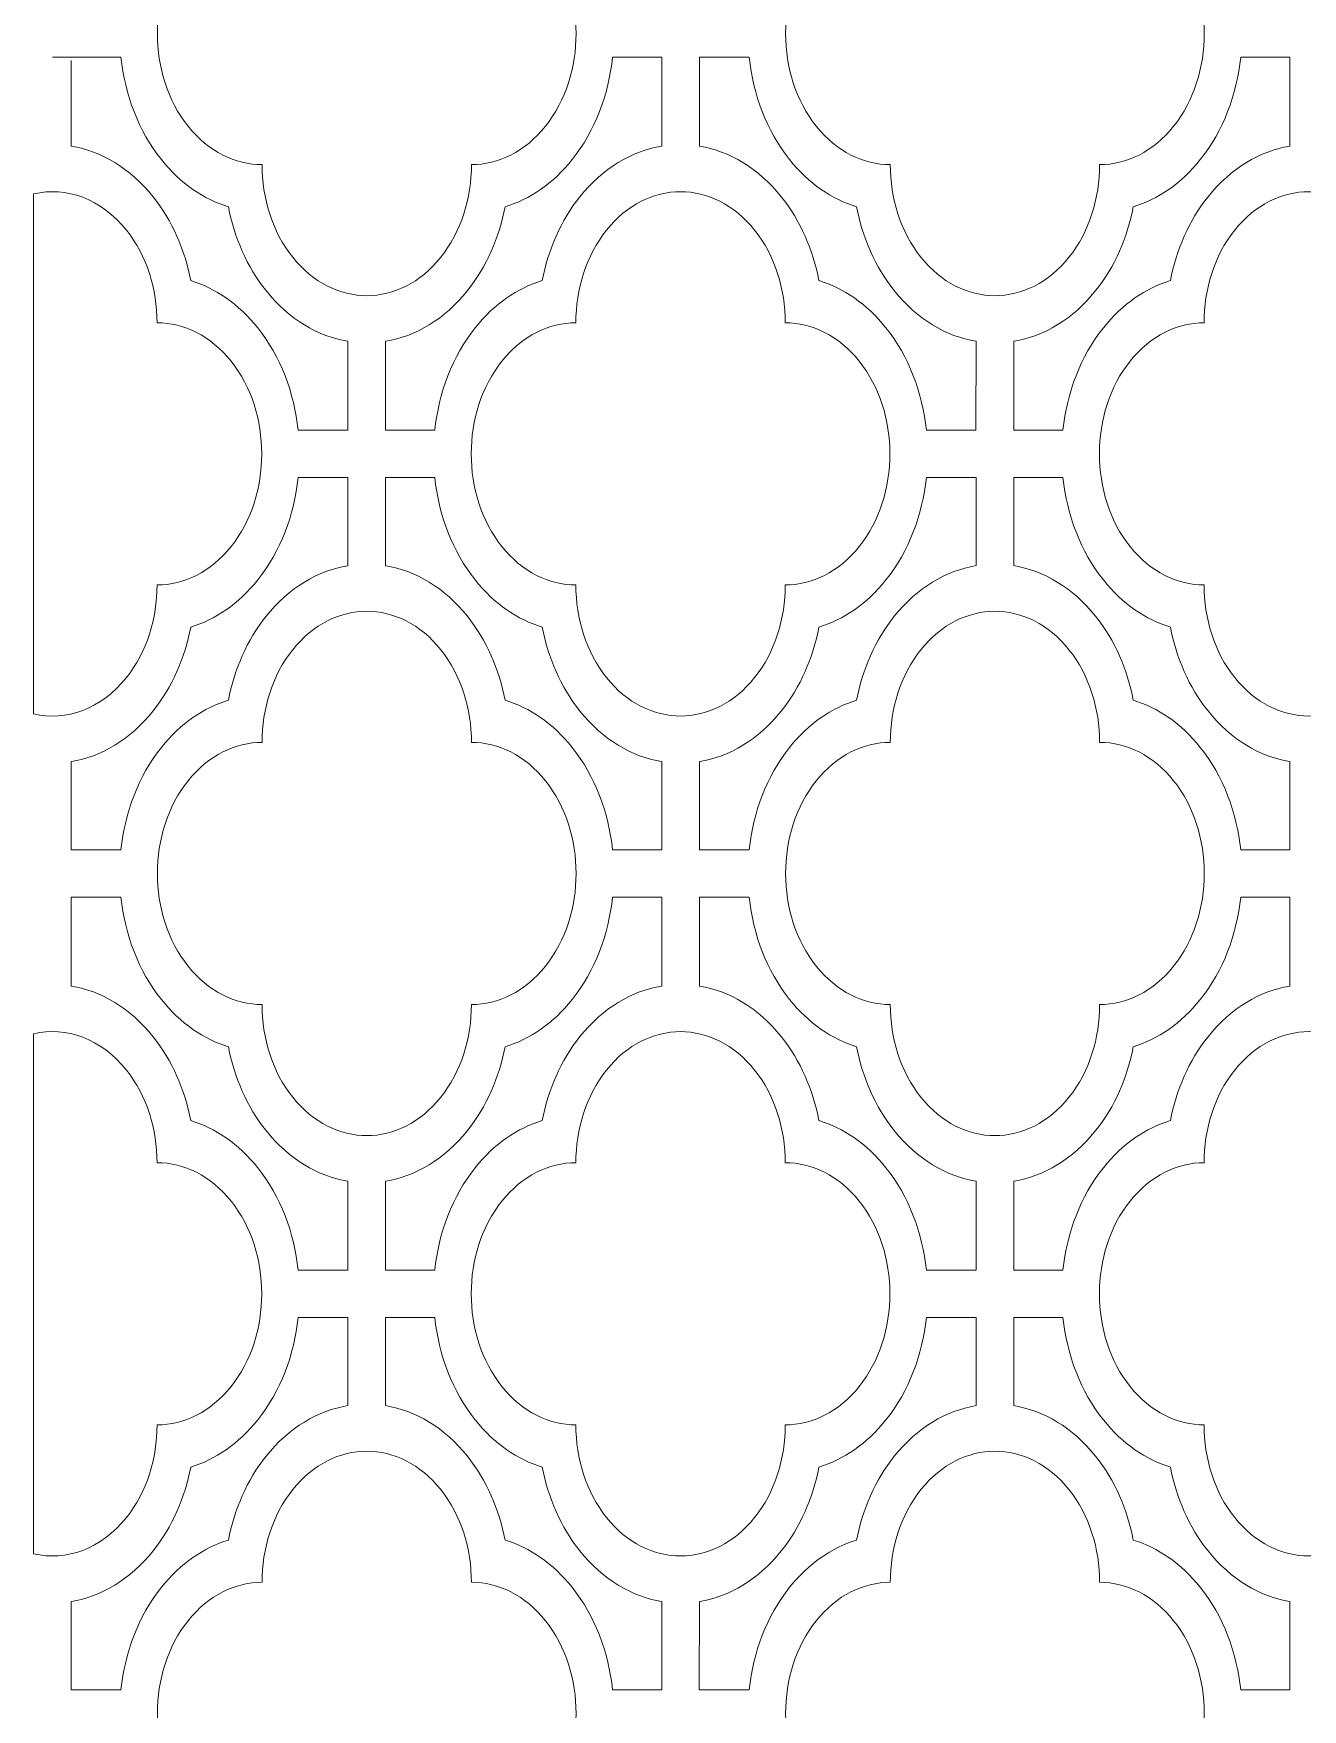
# Model space of a CAD drawing. Header units: centimetres. Extents: x -88 to 88, y -108 to 108.
# Drawn here: x 6.4 to 60.5, y -71.5 to 0 of the extents above; entities that cross this region are included whole.
import ezdxf

# ---------------------------------------------------------------- set-up
doc = ezdxf.new("R2010")
doc.units = ezdxf.units.CM
doc.header["$MEASUREMENT"] = 0
doc.layers.add('layer 1', color=7, linetype='Continuous')

msp = doc.modelspace()

# ---------------------------------------------------------------- linework, layer by layer
at = {"layer": 'layer 1', "color": 242, "lineweight": 9}
for points, knots in [([(16.16246, 5.59285), (16.16295, 7.02351), (16.59891, 8.45397), (17.47036, 9.54527), (17.47036, 9.54527), (19.21424, 11.72912), (22.04269, 11.72911), (23.78657, 9.54527), (23.78657, 9.54527), (24.658, 8.45397), (25.09398, 7.02353), (25.09448, 5.59285), (25.09448, 5.59285), (26.23691, 5.59224), (27.37919, 5.04627), (28.25063, 3.95499), (28.25063, 3.95499), (29.9945, 1.77114), (29.9945, -1.77089), (28.25063, -3.95473), (28.25063, -3.95473), (27.37925, -5.04595), (26.23706, -5.59191), (25.0947, -5.59259), (25.0947, -5.59259), (25.09422, -7.02333), (24.65821, -8.45387), (23.78673, -9.54523), (23.78673, -9.54523), (22.04276, -11.72918), (19.21417, -11.72915), (17.4702, -9.54522), (17.4702, -9.54522), (16.59873, -8.45387), (16.16272, -7.02335), (16.16224, -5.59261), (16.16224, -5.59261), (15.01988, -5.59193), (13.87768, -5.04595), (13.0063, -3.95473), (13.0063, -3.95473), (11.26242, -1.77089), (11.26242, 1.77114), (13.0063, 3.95499), (13.0063, 3.95499), (13.87774, 5.04627), (15.02001, 5.59224), (16.16246, 5.59285)], [0, 0, 0, 0, 0.07692308, 0.07692308, 0.07692308, 0.07692308, 0.15384615, 0.15384615, 0.15384615, 0.15384615, 0.23076923, 0.23076923, 0.23076923, 0.23076923, 0.30769231, 0.30769231, 0.30769231, 0.30769231, 0.38461538, 0.38461538, 0.38461538, 0.38461538, 0.46153846, 0.46153846, 0.46153846, 0.46153846, 0.53846154, 0.53846154, 0.53846154, 0.53846154, 0.61538462, 0.61538462, 0.61538462, 0.61538462, 0.69230769, 0.69230769, 0.69230769, 0.69230769, 0.76923077, 0.76923077, 0.76923077, 0.76923077, 0.84615385, 0.84615385, 0.84615385, 0.84615385, 1, 1, 1, 1]), ([(51.89187, -5.59287), (51.89138, -7.02353), (51.45541, -8.454), (50.58397, -9.54529), (50.58397, -9.54529), (48.84009, -11.72914), (46.01164, -11.72913), (44.26776, -9.54529), (44.26776, -9.54529), (43.39633, -8.454), (42.96034, -7.02355), (42.95985, -5.59287), (42.95985, -5.59287), (41.81742, -5.59226), (40.67513, -5.0463), (39.8037, -3.95501), (39.8037, -3.95501), (38.05982, -1.77116), (38.05982, 1.77087), (39.8037, 3.95471), (39.8037, 3.95471), (40.67508, 5.04593), (41.81727, 5.59188), (42.95963, 5.59257), (42.95963, 5.59257), (42.96011, 7.0233), (43.39612, 8.45385), (44.2676, 9.54521), (44.2676, 9.54521), (46.01157, 11.72915), (48.84016, 11.72913), (50.58412, 9.54519), (50.58412, 9.54519), (51.4556, 8.45385), (51.8916, 7.02333), (51.89209, 5.59259), (51.89209, 5.59259), (53.03445, 5.59191), (54.17665, 5.04593), (55.04803, 3.95471), (55.04803, 3.95471), (56.79191, 1.77087), (56.79191, -1.77116), (55.04803, -3.95501), (55.04803, -3.95501), (54.17659, -5.0463), (53.03432, -5.59226), (51.89187, -5.59287)], [0, 0, 0, 0, 0.07692308, 0.07692308, 0.07692308, 0.07692308, 0.15384615, 0.15384615, 0.15384615, 0.15384615, 0.23076923, 0.23076923, 0.23076923, 0.23076923, 0.30769231, 0.30769231, 0.30769231, 0.30769231, 0.38461538, 0.38461538, 0.38461538, 0.38461538, 0.46153846, 0.46153846, 0.46153846, 0.46153846, 0.53846154, 0.53846154, 0.53846154, 0.53846154, 0.61538462, 0.61538462, 0.61538462, 0.61538462, 0.69230769, 0.69230769, 0.69230769, 0.69230769, 0.76923077, 0.76923077, 0.76923077, 0.76923077, 0.84615385, 0.84615385, 0.84615385, 0.84615385, 1, 1, 1, 1]), ([(7.22977, -1.00675), (7.22977, -1.00675), (10.14344, -1.0067), (10.14344, -1.0067), (10.14344, -1.0067), (10.31294, -2.60579), (10.88819, -4.15027), (11.86917, -5.37875), (11.86917, -5.37875), (12.68656, -6.40235), (13.67915, -7.0732), (14.7262, -7.39129), (14.7262, -7.39129), (14.98019, -8.70245), (15.51586, -9.94545), (16.33324, -10.96904), (16.33324, -10.96904), (17.31423, -12.19752), (18.54759, -12.91792), (19.82455, -13.13017), (19.82455, -13.13017), (19.82455, -13.13017), (19.82454, -16.92447), (19.82454, -16.92447), (19.82454, -16.92447), (19.82454, -16.92447), (17.70232, -16.92453), (17.70232, -16.92453), (17.70232, -16.92453), (17.53286, -15.32534), (16.95759, -13.78075), (15.97655, -12.55221), (15.97655, -12.55221), (15.15918, -11.52862), (14.16659, -10.85781), (13.11957, -10.53972), (13.11957, -10.53972), (12.86557, -9.22853), (12.32987, -7.98551), (11.51249, -6.96192), (11.51249, -6.96192), (10.5315, -5.73343), (9.29812, -5.01306), (8.02118, -4.80081), (8.02118, -4.80081), (8.02118, -4.80081), (8.02118, -1.98734), (8.02118, -1.98734), (8.02118, -1.98734), (8.02118, -1.98734), (8.02118, -1.15217), (8.02118, -1.15217)], [0, 0, 0, 0, 0.07142857, 0.07142857, 0.07142857, 0.07142857, 0.14285714, 0.14285714, 0.14285714, 0.14285714, 0.21428571, 0.21428571, 0.21428571, 0.21428571, 0.28571429, 0.28571429, 0.28571429, 0.28571429, 0.35714286, 0.35714286, 0.35714286, 0.35714286, 0.42857143, 0.42857143, 0.42857143, 0.42857143, 0.5, 0.5, 0.5, 0.5, 0.57142857, 0.57142857, 0.57142857, 0.57142857, 0.64285714, 0.64285714, 0.64285714, 0.64285714, 0.71428571, 0.71428571, 0.71428571, 0.71428571, 0.78571429, 0.78571429, 0.78571429, 0.78571429, 0.85714286, 0.85714286, 0.85714286, 0.85714286, 1, 1, 1, 1]), ([(33.21075, -1.00676), (33.21075, -1.00676), (31.11353, -1.00675), (31.11353, -1.00675), (31.11353, -1.00675), (30.94402, -2.60583), (30.36872, -4.1503), (29.38776, -5.37875), (29.38776, -5.37875), (28.57039, -6.40232), (27.5778, -7.0732), (26.53077, -7.39128), (26.53077, -7.39128), (26.27677, -8.70245), (25.74106, -9.94546), (24.9237, -10.96904), (24.9237, -10.96904), (23.94269, -12.19755), (22.70932, -12.91794), (21.43234, -13.13018), (21.43234, -13.13018), (21.43234, -13.13018), (21.43239, -16.92447), (21.43239, -16.92447), (21.43239, -16.92447), (21.43239, -16.92447), (23.5296, -16.92447), (23.5296, -16.92447), (23.5296, -16.92447), (23.69911, -15.32539), (24.2744, -13.78093), (25.25537, -12.55248), (25.25537, -12.55248), (26.07273, -11.5289), (27.06533, -10.85802), (28.11235, -10.53994), (28.11235, -10.53994), (28.36636, -9.22877), (28.90206, -7.98576), (29.71943, -6.96218), (29.71943, -6.96218), (30.70044, -5.73368), (31.93381, -5.01329), (33.21078, -4.80104), (33.21078, -4.80104), (33.21078, -4.80104), (33.21075, -2.02987), (33.21075, -2.02987), (33.21075, -2.02987), (33.21075, -2.02987), (33.21075, -1.00676), (33.21075, -1.00676)], [0, 0, 0, 0, 0.07142857, 0.07142857, 0.07142857, 0.07142857, 0.14285714, 0.14285714, 0.14285714, 0.14285714, 0.21428571, 0.21428571, 0.21428571, 0.21428571, 0.28571429, 0.28571429, 0.28571429, 0.28571429, 0.35714286, 0.35714286, 0.35714286, 0.35714286, 0.42857143, 0.42857143, 0.42857143, 0.42857143, 0.5, 0.5, 0.5, 0.5, 0.57142857, 0.57142857, 0.57142857, 0.57142857, 0.64285714, 0.64285714, 0.64285714, 0.64285714, 0.71428571, 0.71428571, 0.71428571, 0.71428571, 0.78571429, 0.78571429, 0.78571429, 0.78571429, 0.85714286, 0.85714286, 0.85714286, 0.85714286, 1, 1, 1, 1]), ([(34.81857, -1.00672), (34.81857, -1.00672), (36.9408, -1.0067), (36.9408, -1.0067), (36.9408, -1.0067), (37.11027, -2.60589), (37.68554, -4.15047), (38.66657, -5.37901), (38.66657, -5.37901), (39.48395, -6.4026), (40.47654, -7.07342), (41.52356, -7.3915), (41.52356, -7.3915), (41.77755, -8.7027), (42.31325, -9.94571), (43.13063, -10.96931), (43.13063, -10.96931), (44.11162, -12.19779), (45.345, -12.91816), (46.62194, -13.13042), (46.62194, -13.13042), (46.62194, -13.13042), (46.61642, -16.92448), (46.61642, -16.92448), (46.61642, -16.92448), (46.61642, -16.92448), (44.49969, -16.92453), (44.49969, -16.92453), (44.49969, -16.92453), (44.33018, -15.32544), (43.75493, -13.78095), (42.77395, -12.55248), (42.77395, -12.55248), (41.95657, -11.52888), (40.96397, -10.85802), (39.91693, -10.53993), (39.91693, -10.53993), (39.66293, -9.22877), (39.12726, -7.98577), (38.30989, -6.96218), (38.30989, -6.96218), (37.3289, -5.7337), (36.09554, -5.01331), (34.81857, -4.80105), (34.81857, -4.80105), (34.81857, -4.80105), (34.81858, -1.98734), (34.81858, -1.98734), (34.81858, -1.98734), (34.81858, -1.98734), (34.81857, -1.00672), (34.81857, -1.00672)], [0, 0, 0, 0, 0.07142857, 0.07142857, 0.07142857, 0.07142857, 0.14285714, 0.14285714, 0.14285714, 0.14285714, 0.21428571, 0.21428571, 0.21428571, 0.21428571, 0.28571429, 0.28571429, 0.28571429, 0.28571429, 0.35714286, 0.35714286, 0.35714286, 0.35714286, 0.42857143, 0.42857143, 0.42857143, 0.42857143, 0.5, 0.5, 0.5, 0.5, 0.57142857, 0.57142857, 0.57142857, 0.57142857, 0.64285714, 0.64285714, 0.64285714, 0.64285714, 0.71428571, 0.71428571, 0.71428571, 0.71428571, 0.78571429, 0.78571429, 0.78571429, 0.78571429, 0.85714286, 0.85714286, 0.85714286, 0.85714286, 1, 1, 1, 1]), ([(48.22979, -16.92447), (48.22979, -15.6598), (48.22979, -14.39512), (48.22979, -13.13045), (48.22979, -13.13045), (49.50675, -12.91821), (50.7401, -12.1978), (51.72109, -10.96931), (51.72109, -10.96931), (52.53846, -9.94573), (53.07416, -8.7027), (53.32815, -7.39151), (53.32815, -7.39151), (54.37518, -7.07344), (55.36777, -6.40261), (56.18516, -5.37903), (56.18516, -5.37903), (57.16617, -4.15051), (57.74143, -2.60592), (57.91091, -1.00674), (57.91091, -1.00674), (57.91091, -1.00674), (60.00813, -1.00674), (60.00813, -1.00674), (60.00813, -1.00674), (60.00813, -1.00674), (60.00813, -4.80077), (60.00813, -4.80077), (60.00813, -4.80077), (58.73117, -5.01302), (57.49782, -5.73342), (56.51683, -6.96192), (56.51683, -6.96192), (55.69946, -7.98549), (55.16376, -9.22853), (54.90977, -10.53971), (54.90977, -10.53971), (53.86274, -10.85778), (52.87015, -11.52861), (52.05276, -12.5522), (52.05276, -12.5522), (51.07175, -13.78072), (50.49649, -15.32531), (50.32701, -16.92448), (50.32701, -16.92448), (50.32701, -16.92448), (48.22979, -16.92447), (48.22979, -16.92447)], [0, 0, 0, 0, 0.07692308, 0.07692308, 0.07692308, 0.07692308, 0.15384615, 0.15384615, 0.15384615, 0.15384615, 0.23076923, 0.23076923, 0.23076923, 0.23076923, 0.30769231, 0.30769231, 0.30769231, 0.30769231, 0.38461538, 0.38461538, 0.38461538, 0.38461538, 0.46153846, 0.46153846, 0.46153846, 0.46153846, 0.53846154, 0.53846154, 0.53846154, 0.53846154, 0.61538462, 0.61538462, 0.61538462, 0.61538462, 0.69230769, 0.69230769, 0.69230769, 0.69230769, 0.76923077, 0.76923077, 0.76923077, 0.76923077, 0.84615385, 0.84615385, 0.84615385, 0.84615385, 1, 1, 1, 1]), ([(38.48067, -23.52407), (38.48018, -24.95473), (38.04421, -26.3852), (37.17277, -27.4765), (37.17277, -27.4765), (35.42888, -29.66034), (32.60044, -29.66033), (30.85656, -27.4765), (30.85656, -27.4765), (29.98513, -26.3852), (29.54914, -24.95475), (29.54865, -23.52407), (29.54865, -23.52407), (28.40621, -23.52347), (27.26393, -22.9775), (26.3925, -21.88621), (26.3925, -21.88621), (24.64862, -19.70236), (24.64862, -16.16033), (26.3925, -13.97649), (26.3925, -13.97649), (27.26388, -12.88527), (28.40606, -12.33932), (29.54843, -12.33864), (29.54843, -12.33864), (29.54891, -10.9079), (29.98491, -9.47735), (30.8564, -8.386), (30.8564, -8.386), (32.60036, -6.20205), (35.42895, -6.20207), (37.17292, -8.38601), (37.17292, -8.38601), (38.0444, -9.47735), (38.4804, -10.90788), (38.48088, -12.33861), (38.48088, -12.33861), (39.62325, -12.3393), (40.76544, -12.88527), (41.63682, -13.97649), (41.63682, -13.97649), (43.38071, -16.16033), (43.38071, -19.70236), (41.63682, -21.88621), (41.63682, -21.88621), (40.76539, -22.9775), (39.62311, -23.52347), (38.48067, -23.52407)], [0, 0, 0, 0, 0.07692308, 0.07692308, 0.07692308, 0.07692308, 0.15384615, 0.15384615, 0.15384615, 0.15384615, 0.23076923, 0.23076923, 0.23076923, 0.23076923, 0.30769231, 0.30769231, 0.30769231, 0.30769231, 0.38461538, 0.38461538, 0.38461538, 0.38461538, 0.46153846, 0.46153846, 0.46153846, 0.46153846, 0.53846154, 0.53846154, 0.53846154, 0.53846154, 0.61538462, 0.61538462, 0.61538462, 0.61538462, 0.69230769, 0.69230769, 0.69230769, 0.69230769, 0.76923077, 0.76923077, 0.76923077, 0.76923077, 0.84615385, 0.84615385, 0.84615385, 0.84615385, 1, 1, 1, 1]), ([(56.34605, -12.33836), (56.34654, -10.9077), (56.78251, -9.47723), (57.65395, -8.38593), (57.65395, -8.38593), (59.39783, -6.20208), (62.22628, -6.20209), (63.97016, -8.38593), (63.97016, -8.38593), (64.84159, -9.47723), (65.27758, -10.90767), (65.27807, -12.33836), (65.27807, -12.33836), (66.4205, -12.33896), (67.56279, -12.88493), (68.43422, -13.97621), (68.43422, -13.97621), (70.1781, -16.16006), (70.1781, -19.7021), (68.43422, -21.88593), (68.43422, -21.88593), (67.56284, -22.97715), (66.42065, -23.52311), (65.27829, -23.52379), (65.27829, -23.52379), (65.27781, -24.95453), (64.8418, -26.38508), (63.97032, -27.47643), (63.97032, -27.47643), (62.22635, -29.66038), (59.39776, -29.66036), (57.6538, -27.47642), (57.6538, -27.47642), (56.78232, -26.38508), (56.34632, -24.95455), (56.34583, -23.52381), (56.34583, -23.52381), (55.20347, -23.52313), (54.06127, -22.97715), (53.18989, -21.88593), (53.18989, -21.88593), (51.44601, -19.7021), (51.44601, -16.16006), (53.18989, -13.97621), (53.18989, -13.97621), (54.06133, -12.88493), (55.2036, -12.33896), (56.34605, -12.33836)], [0, 0, 0, 0, 0.07692308, 0.07692308, 0.07692308, 0.07692308, 0.15384615, 0.15384615, 0.15384615, 0.15384615, 0.23076923, 0.23076923, 0.23076923, 0.23076923, 0.30769231, 0.30769231, 0.30769231, 0.30769231, 0.38461538, 0.38461538, 0.38461538, 0.38461538, 0.46153846, 0.46153846, 0.46153846, 0.46153846, 0.53846154, 0.53846154, 0.53846154, 0.53846154, 0.61538462, 0.61538462, 0.61538462, 0.61538462, 0.69230769, 0.69230769, 0.69230769, 0.69230769, 0.76923077, 0.76923077, 0.76923077, 0.76923077, 0.84615385, 0.84615385, 0.84615385, 0.84615385, 1, 1, 1, 1]), ([(6.41334, -29.02357), (6.41334, -29.02357), (6.41334, -6.83885), (6.41334, -6.83885), (6.41334, -6.83885), (7.80699, -6.52121), (9.29811, -7.03691), (10.37536, -8.38593), (10.37536, -8.38593), (11.24679, -9.47723), (11.68278, -10.90767), (11.68327, -12.33836), (11.68327, -12.33836), (12.82571, -12.33896), (13.96799, -12.88493), (14.83942, -13.97621), (14.83942, -13.97621), (16.5833, -16.16006), (16.5833, -19.7021), (14.83942, -21.88593), (14.83942, -21.88593), (13.96804, -22.97715), (12.82586, -23.52311), (11.68349, -23.52379), (11.68349, -23.52379), (11.68301, -24.95453), (11.24701, -26.38508), (10.37552, -27.47643), (10.37552, -27.47643), (9.29823, -28.82551), (7.80706, -29.34121), (6.41334, -29.02357)], [0, 0, 0, 0, 0.11111111, 0.11111111, 0.11111111, 0.11111111, 0.22222222, 0.22222222, 0.22222222, 0.22222222, 0.33333333, 0.33333333, 0.33333333, 0.33333333, 0.44444444, 0.44444444, 0.44444444, 0.44444444, 0.55555556, 0.55555556, 0.55555556, 0.55555556, 0.66666667, 0.66666667, 0.66666667, 0.66666667, 0.77777778, 0.77777778, 0.77777778, 0.77777778, 1, 1, 1, 1]), ([(19.82455, -18.93796), (19.82455, -18.93796), (19.82454, -19.06323), (19.82454, -19.06323), (19.82454, -19.06323), (19.82454, -19.06323), (19.82454, -19.06398), (19.82454, -19.06398), (19.82454, -19.06398), (19.82455, -20.27629), (19.82458, -21.48862), (19.82459, -22.70092), (19.82459, -22.70092), (18.54761, -22.91317), (17.31424, -23.63356), (16.33324, -24.86206), (16.33324, -24.86206), (15.51587, -25.88564), (14.98016, -27.12866), (14.72616, -28.43983), (14.72616, -28.43983), (13.67913, -28.7579), (12.68654, -29.42878), (11.86917, -30.45236), (11.86917, -30.45236), (10.88821, -31.68081), (10.31291, -33.22528), (10.1434, -34.82435), (10.1434, -34.82435), (10.1434, -34.82435), (8.02118, -34.82434), (8.02118, -34.82434), (8.02118, -34.82434), (8.02118, -34.82434), (8.02114, -31.06138), (8.02114, -31.06138), (8.02114, -31.06138), (9.29811, -30.84914), (10.53148, -30.12875), (11.51249, -28.90024), (11.51249, -28.90024), (12.32986, -27.87667), (12.86556, -26.63365), (13.11957, -25.32248), (13.11957, -25.32248), (14.16659, -25.00441), (15.15919, -24.33352), (15.97655, -23.30995), (15.97655, -23.30995), (16.95752, -22.0815), (17.53281, -20.53703), (17.70232, -18.93796), (17.70232, -18.93796), (17.70232, -18.93796), (19.82455, -18.93796), (19.82455, -18.93796)], [0, 0, 0, 0, 0.06666667, 0.06666667, 0.06666667, 0.06666667, 0.13333333, 0.13333333, 0.13333333, 0.13333333, 0.2, 0.2, 0.2, 0.2, 0.26666667, 0.26666667, 0.26666667, 0.26666667, 0.33333333, 0.33333333, 0.33333333, 0.33333333, 0.4, 0.4, 0.4, 0.4, 0.46666667, 0.46666667, 0.46666667, 0.46666667, 0.53333333, 0.53333333, 0.53333333, 0.53333333, 0.6, 0.6, 0.6, 0.6, 0.66666667, 0.66666667, 0.66666667, 0.66666667, 0.73333333, 0.73333333, 0.73333333, 0.73333333, 0.8, 0.8, 0.8, 0.8, 0.86666667, 0.86666667, 0.86666667, 0.86666667, 1, 1, 1, 1]), ([(21.43239, -18.93793), (21.43239, -18.93793), (21.43238, -22.70094), (21.43238, -22.70094), (21.43238, -22.70094), (22.70935, -22.91319), (23.94271, -23.63358), (24.9237, -24.86206), (24.9237, -24.86206), (25.74107, -25.88565), (26.27674, -27.12866), (26.53074, -28.43982), (26.53074, -28.43982), (27.57778, -28.7579), (28.57037, -29.42876), (29.38776, -30.45236), (29.38776, -30.45236), (30.36874, -31.68083), (30.94399, -33.22532), (31.11349, -34.82441), (31.11349, -34.82441), (31.11349, -34.82441), (33.21074, -34.82436), (33.21074, -34.82436), (33.21074, -34.82436), (33.21074, -34.82436), (33.21074, -31.06162), (33.21074, -31.06162), (33.21074, -31.06162), (31.9338, -30.84936), (30.70042, -30.12899), (29.71943, -28.90051), (29.71943, -28.90051), (28.90205, -27.87691), (28.36635, -26.6339), (28.11235, -25.32271), (28.11235, -25.32271), (27.06533, -25.00462), (26.07274, -24.3338), (25.25537, -23.31022), (25.25537, -23.31022), (24.27433, -22.08168), (23.69906, -20.53709), (23.5296, -18.9379), (23.5296, -18.9379), (23.5296, -18.9379), (21.43239, -18.93793), (21.43239, -18.93793)], [0, 0, 0, 0, 0.07692308, 0.07692308, 0.07692308, 0.07692308, 0.15384615, 0.15384615, 0.15384615, 0.15384615, 0.23076923, 0.23076923, 0.23076923, 0.23076923, 0.30769231, 0.30769231, 0.30769231, 0.30769231, 0.38461538, 0.38461538, 0.38461538, 0.38461538, 0.46153846, 0.46153846, 0.46153846, 0.46153846, 0.53846154, 0.53846154, 0.53846154, 0.53846154, 0.61538462, 0.61538462, 0.61538462, 0.61538462, 0.69230769, 0.69230769, 0.69230769, 0.69230769, 0.76923077, 0.76923077, 0.76923077, 0.76923077, 0.84615385, 0.84615385, 0.84615385, 0.84615385, 1, 1, 1, 1]), ([(46.62194, -18.93794), (46.62194, -18.93794), (46.62194, -22.70066), (46.62194, -22.70066), (46.62194, -22.70066), (45.34497, -22.9129), (44.11162, -23.6333), (43.13063, -24.8618), (43.13063, -24.8618), (42.31327, -25.88537), (41.77757, -27.12841), (41.52358, -28.43959), (41.52358, -28.43959), (40.47655, -28.75767), (39.48395, -29.42849), (38.66657, -30.45208), (38.66657, -30.45208), (37.68555, -31.6806), (37.11029, -33.22519), (36.94082, -34.82436), (36.94082, -34.82436), (36.94082, -34.82436), (34.81858, -34.82436), (34.81858, -34.82436), (34.81858, -34.82436), (34.81858, -34.82436), (34.81858, -31.06165), (34.81858, -31.06165), (34.81858, -31.06165), (36.09555, -30.84941), (37.3289, -30.12901), (38.30989, -28.90051), (38.30989, -28.90051), (39.12725, -27.87693), (39.66295, -26.6339), (39.91695, -25.32272), (39.91695, -25.32272), (40.96397, -25.00464), (41.95657, -24.33382), (42.77395, -23.31023), (42.77395, -23.31023), (43.75497, -22.08171), (44.33023, -20.53712), (44.4997, -18.93794), (44.4997, -18.93794), (44.4997, -18.93794), (46.62194, -18.93794), (46.62194, -18.93794)], [0, 0, 0, 0, 0.07692308, 0.07692308, 0.07692308, 0.07692308, 0.15384615, 0.15384615, 0.15384615, 0.15384615, 0.23076923, 0.23076923, 0.23076923, 0.23076923, 0.30769231, 0.30769231, 0.30769231, 0.30769231, 0.38461538, 0.38461538, 0.38461538, 0.38461538, 0.46153846, 0.46153846, 0.46153846, 0.46153846, 0.53846154, 0.53846154, 0.53846154, 0.53846154, 0.61538462, 0.61538462, 0.61538462, 0.61538462, 0.69230769, 0.69230769, 0.69230769, 0.69230769, 0.76923077, 0.76923077, 0.76923077, 0.76923077, 0.84615385, 0.84615385, 0.84615385, 0.84615385, 1, 1, 1, 1]), ([(48.22979, -18.93793), (48.22979, -20.19218), (48.22979, -21.44644), (48.22979, -22.70069), (48.22979, -22.70069), (49.50673, -22.91294), (50.7401, -23.63331), (51.72109, -24.8618), (51.72109, -24.8618), (52.53848, -25.8854), (53.07417, -27.12841), (53.32817, -28.4396), (53.32817, -28.4396), (54.37519, -28.75769), (55.36778, -29.4285), (56.18516, -30.45209), (56.18516, -30.45209), (57.16619, -31.68063), (57.74146, -33.22522), (57.91093, -34.82441), (57.91093, -34.82441), (57.91093, -34.82441), (60.00813, -34.82436), (60.00813, -34.82436), (60.00813, -34.82436), (60.00813, -34.82436), (60.00813, -34.82435), (60.00813, -34.82435), (60.00813, -34.82435), (60.00813, -34.82435), (60.00813, -33.7915), (60.00813, -33.7915), (60.00813, -33.7915), (60.00813, -33.7915), (60.00813, -33.79149), (60.00813, -33.79149), (60.00813, -33.79149), (60.00813, -33.79149), (60.00814, -31.06137), (60.00814, -31.06137), (60.00814, -31.06137), (58.73118, -30.84912), (57.49782, -30.12873), (56.51683, -28.90024), (56.51683, -28.90024), (55.69945, -27.87665), (55.16378, -26.63365), (54.90979, -25.32249), (54.90979, -25.32249), (53.86274, -25.00441), (52.87015, -24.33355), (52.05276, -23.30995), (52.05276, -23.30995), (51.07178, -22.08148), (50.49653, -20.53699), (50.32703, -18.9379), (50.32703, -18.9379), (50.32703, -18.9379), (48.22979, -18.93793), (48.22979, -18.93793)], [0, 0, 0, 0, 0.0625, 0.0625, 0.0625, 0.0625, 0.125, 0.125, 0.125, 0.125, 0.1875, 0.1875, 0.1875, 0.1875, 0.25, 0.25, 0.25, 0.25, 0.3125, 0.3125, 0.3125, 0.3125, 0.375, 0.375, 0.375, 0.375, 0.4375, 0.4375, 0.4375, 0.4375, 0.5, 0.5, 0.5, 0.5, 0.5625, 0.5625, 0.5625, 0.5625, 0.625, 0.625, 0.625, 0.625, 0.6875, 0.6875, 0.6875, 0.6875, 0.75, 0.75, 0.75, 0.75, 0.8125, 0.8125, 0.8125, 0.8125, 0.875, 0.875, 0.875, 0.875, 1, 1, 1, 1]), ([(25.09448, -41.42395), (25.09398, -42.85461), (24.65802, -44.28508), (23.78657, -45.37638), (23.78657, -45.37638), (22.04269, -47.56023), (19.21424, -47.56021), (17.47037, -45.37638), (17.47037, -45.37638), (16.59893, -44.28508), (16.16295, -42.85463), (16.16246, -41.42395), (16.16246, -41.42395), (15.02002, -41.42335), (13.87774, -40.87738), (13.0063, -39.78609), (13.0063, -39.78609), (11.26243, -37.60225), (11.26243, -34.06021), (13.0063, -31.87638), (13.0063, -31.87638), (13.87768, -30.78516), (15.01987, -30.2392), (16.16223, -30.23852), (16.16223, -30.23852), (16.16271, -28.80778), (16.59872, -27.37723), (17.4702, -26.28588), (17.4702, -26.28588), (19.21417, -24.10193), (22.04276, -24.10195), (23.78673, -26.28589), (23.78673, -26.28589), (24.6582, -27.37723), (25.09421, -28.80776), (25.09469, -30.23849), (25.09469, -30.23849), (26.23705, -30.23918), (27.37925, -30.78516), (28.25063, -31.87638), (28.25063, -31.87638), (29.99451, -34.06021), (29.99451, -37.60225), (28.25063, -39.78609), (28.25063, -39.78609), (27.37919, -40.87738), (26.23692, -41.42335), (25.09448, -41.42395)], [0, 0, 0, 0, 0.07692308, 0.07692308, 0.07692308, 0.07692308, 0.15384615, 0.15384615, 0.15384615, 0.15384615, 0.23076923, 0.23076923, 0.23076923, 0.23076923, 0.30769231, 0.30769231, 0.30769231, 0.30769231, 0.38461538, 0.38461538, 0.38461538, 0.38461538, 0.46153846, 0.46153846, 0.46153846, 0.46153846, 0.53846154, 0.53846154, 0.53846154, 0.53846154, 0.61538462, 0.61538462, 0.61538462, 0.61538462, 0.69230769, 0.69230769, 0.69230769, 0.69230769, 0.76923077, 0.76923077, 0.76923077, 0.76923077, 0.84615385, 0.84615385, 0.84615385, 0.84615385, 1, 1, 1, 1]), ([(42.95985, -30.23824), (42.96034, -28.80758), (43.39631, -27.37711), (44.26775, -26.28581), (44.26775, -26.28581), (46.01164, -24.10196), (48.84009, -24.10197), (50.58396, -26.28581), (50.58396, -26.28581), (51.4554, -27.37711), (51.89138, -28.80756), (51.89187, -30.23824), (51.89187, -30.23824), (53.03431, -30.23884), (54.17659, -30.78481), (55.04803, -31.8761), (55.04803, -31.8761), (56.7919, -34.05994), (56.7919, -37.60198), (55.04803, -39.78581), (55.04803, -39.78581), (54.17665, -40.87703), (53.03446, -41.42299), (51.8921, -41.42367), (51.8921, -41.42367), (51.89161, -42.85441), (51.45561, -44.28496), (50.58412, -45.37631), (50.58412, -45.37631), (48.84016, -47.56026), (46.01157, -47.56024), (44.2676, -45.3763), (44.2676, -45.3763), (43.39612, -44.28496), (42.96012, -42.85443), (42.95964, -41.42369), (42.95964, -41.42369), (41.81728, -41.42301), (40.67508, -40.87703), (39.8037, -39.78581), (39.8037, -39.78581), (38.05982, -37.60198), (38.05982, -34.05994), (39.8037, -31.8761), (39.8037, -31.8761), (40.67513, -30.78481), (41.81741, -30.23884), (42.95985, -30.23824)], [0, 0, 0, 0, 0.07692308, 0.07692308, 0.07692308, 0.07692308, 0.15384615, 0.15384615, 0.15384615, 0.15384615, 0.23076923, 0.23076923, 0.23076923, 0.23076923, 0.30769231, 0.30769231, 0.30769231, 0.30769231, 0.38461538, 0.38461538, 0.38461538, 0.38461538, 0.46153846, 0.46153846, 0.46153846, 0.46153846, 0.53846154, 0.53846154, 0.53846154, 0.53846154, 0.61538462, 0.61538462, 0.61538462, 0.61538462, 0.69230769, 0.69230769, 0.69230769, 0.69230769, 0.76923077, 0.76923077, 0.76923077, 0.76923077, 0.84615385, 0.84615385, 0.84615385, 0.84615385, 1, 1, 1, 1]), ([(19.82454, -52.75555), (19.82454, -52.75555), (19.82454, -51.75463), (19.82454, -51.75463), (19.82454, -51.75463), (19.82454, -51.75463), (19.82454, -51.754), (19.82454, -51.754), (19.82454, -51.754), (19.82454, -51.754), (19.82454, -48.9615), (19.82454, -48.9615), (19.82454, -48.9615), (18.5476, -48.74924), (17.31423, -48.02888), (16.33324, -46.80039), (16.33324, -46.80039), (15.51585, -45.77679), (14.98015, -44.53378), (14.72616, -43.22259), (14.72616, -43.22259), (13.67914, -42.9045), (12.68655, -42.23369), (11.86917, -41.2101), (11.86917, -41.2101), (10.88814, -39.98156), (10.31287, -38.43697), (10.1434, -36.83778), (10.1434, -36.83778), (10.1434, -36.83778), (8.03012, -36.83781), (8.03012, -36.83781), (8.03012, -36.83781), (8.03012, -36.83781), (8.03011, -36.83781), (8.03011, -36.83781), (8.03011, -36.83781), (8.03011, -36.83781), (8.02118, -36.83781), (8.02118, -36.83781), (8.02118, -36.83781), (8.02118, -36.83781), (8.02118, -36.83781), (8.02118, -36.83781), (8.02118, -36.83781), (8.02118, -36.83781), (8.02117, -40.63214), (8.02117, -40.63214), (8.02117, -40.63214), (9.29814, -40.84439), (10.5315, -41.56478), (11.51249, -42.79327), (11.51249, -42.79327), (12.32987, -43.81686), (12.86554, -45.05986), (13.11953, -46.37102), (13.11953, -46.37102), (14.16658, -46.6891), (15.15917, -47.35996), (15.97655, -48.38356), (15.97655, -48.38356), (16.95753, -49.61203), (17.53279, -51.15652), (17.70229, -52.75561), (17.70229, -52.75561), (17.70229, -52.75561), (19.82454, -52.75555), (19.82454, -52.75555)], [0, 0, 0, 0, 0.05555556, 0.05555556, 0.05555556, 0.05555556, 0.11111111, 0.11111111, 0.11111111, 0.11111111, 0.16666667, 0.16666667, 0.16666667, 0.16666667, 0.22222222, 0.22222222, 0.22222222, 0.22222222, 0.27777778, 0.27777778, 0.27777778, 0.27777778, 0.33333333, 0.33333333, 0.33333333, 0.33333333, 0.38888889, 0.38888889, 0.38888889, 0.38888889, 0.44444444, 0.44444444, 0.44444444, 0.44444444, 0.5, 0.5, 0.5, 0.5, 0.55555556, 0.55555556, 0.55555556, 0.55555556, 0.61111111, 0.61111111, 0.61111111, 0.61111111, 0.66666667, 0.66666667, 0.66666667, 0.66666667, 0.72222222, 0.72222222, 0.72222222, 0.72222222, 0.77777778, 0.77777778, 0.77777778, 0.77777778, 0.83333333, 0.83333333, 0.83333333, 0.83333333, 0.88888889, 0.88888889, 0.88888889, 0.88888889, 1, 1, 1, 1]), ([(21.43239, -52.75555), (21.43239, -52.75555), (21.43239, -48.96153), (21.43239, -48.96153), (21.43239, -48.96153), (22.70935, -48.74929), (23.94271, -48.02889), (24.9237, -46.80039), (24.9237, -46.80039), (25.74106, -45.77682), (26.27676, -44.53378), (26.53075, -43.2226), (26.53075, -43.2226), (27.57778, -42.90452), (28.57037, -42.2337), (29.38776, -41.21011), (29.38776, -41.21011), (30.36877, -39.98159), (30.94403, -38.437), (31.11351, -36.83783), (31.11351, -36.83783), (31.11351, -36.83783), (33.21074, -36.83784), (33.21074, -36.83784), (33.21074, -36.83784), (33.21074, -36.83784), (33.21074, -40.63186), (33.21074, -40.63186), (33.21074, -40.63186), (31.93377, -40.8441), (30.70042, -41.5645), (29.71943, -42.793), (29.71943, -42.793), (28.90206, -43.81658), (28.36637, -45.05961), (28.11237, -46.37079), (28.11237, -46.37079), (27.06534, -46.68887), (26.07275, -47.35969), (25.25537, -48.38328), (25.25537, -48.38328), (24.27435, -49.6118), (23.69909, -51.15639), (23.52961, -52.75557), (23.52961, -52.75557), (23.52961, -52.75557), (21.43239, -52.75555), (21.43239, -52.75555)], [0, 0, 0, 0, 0.07692308, 0.07692308, 0.07692308, 0.07692308, 0.15384615, 0.15384615, 0.15384615, 0.15384615, 0.23076923, 0.23076923, 0.23076923, 0.23076923, 0.30769231, 0.30769231, 0.30769231, 0.30769231, 0.38461538, 0.38461538, 0.38461538, 0.38461538, 0.46153846, 0.46153846, 0.46153846, 0.46153846, 0.53846154, 0.53846154, 0.53846154, 0.53846154, 0.61538462, 0.61538462, 0.61538462, 0.61538462, 0.69230769, 0.69230769, 0.69230769, 0.69230769, 0.76923077, 0.76923077, 0.76923077, 0.76923077, 0.84615385, 0.84615385, 0.84615385, 0.84615385, 1, 1, 1, 1]), ([(46.62193, -52.75555), (46.62193, -52.75555), (46.62195, -48.96125), (46.62195, -48.96125), (46.62195, -48.96125), (45.34498, -48.749), (44.11162, -48.02861), (43.13063, -46.80012), (43.13063, -46.80012), (42.31326, -45.77654), (41.77759, -44.53353), (41.52359, -43.22237), (41.52359, -43.22237), (40.47655, -42.90429), (39.48395, -42.23343), (38.66657, -41.20983), (38.66657, -41.20983), (37.68559, -39.98136), (37.11034, -38.43687), (36.94084, -36.83778), (36.94084, -36.83778), (36.94084, -36.83778), (34.81858, -36.83781), (34.81858, -36.83781), (34.81858, -36.83781), (34.81858, -36.83781), (34.81858, -40.63189), (34.81858, -40.63189), (34.81858, -40.63189), (36.09552, -40.84415), (37.3289, -41.56452), (38.30989, -42.793), (38.30989, -42.793), (39.12727, -43.8166), (39.66297, -45.05961), (39.91696, -46.3708), (39.91696, -46.3708), (40.96398, -46.68889), (41.95658, -47.35971), (42.77395, -48.38329), (42.77395, -48.38329), (43.75499, -49.61183), (44.33025, -51.15642), (44.49972, -52.75561), (44.49972, -52.75561), (44.49972, -52.75561), (46.62193, -52.75555), (46.62193, -52.75555)], [0, 0, 0, 0, 0.07692308, 0.07692308, 0.07692308, 0.07692308, 0.15384615, 0.15384615, 0.15384615, 0.15384615, 0.23076923, 0.23076923, 0.23076923, 0.23076923, 0.30769231, 0.30769231, 0.30769231, 0.30769231, 0.38461538, 0.38461538, 0.38461538, 0.38461538, 0.46153846, 0.46153846, 0.46153846, 0.46153846, 0.53846154, 0.53846154, 0.53846154, 0.53846154, 0.61538462, 0.61538462, 0.61538462, 0.61538462, 0.69230769, 0.69230769, 0.69230769, 0.69230769, 0.76923077, 0.76923077, 0.76923077, 0.76923077, 0.84615385, 0.84615385, 0.84615385, 0.84615385, 1, 1, 1, 1]), ([(48.22978, -52.75555), (48.22977, -51.49079), (48.22975, -50.22602), (48.22974, -48.96126), (48.22974, -48.96126), (49.50672, -48.74902), (50.74009, -48.02863), (51.72109, -46.80012), (51.72109, -46.80012), (52.53846, -45.77655), (53.07417, -44.53353), (53.32817, -43.22236), (53.32817, -43.22236), (54.3752, -42.90429), (55.36779, -42.23341), (56.18516, -41.20983), (56.18516, -41.20983), (57.16612, -39.98138), (57.74141, -38.43691), (57.91093, -36.83784), (57.91093, -36.83784), (57.91093, -36.83784), (60.00813, -36.83784), (60.00813, -36.83784), (60.00813, -36.83784), (60.00813, -36.83784), (60.00813, -36.83784), (60.00813, -36.83784), (60.00813, -36.83784), (60.00813, -36.83784), (60.00813, -36.83785), (60.00813, -36.83785), (60.00813, -36.83785), (60.00813, -36.83785), (60.00818, -40.63213), (60.00818, -40.63213), (60.00818, -40.63213), (58.7312, -40.84437), (57.49783, -41.56476), (56.51683, -42.79327), (56.51683, -42.79327), (55.69946, -43.81684), (55.16375, -45.05986), (54.90975, -46.37103), (54.90975, -46.37103), (53.86272, -46.6891), (52.87013, -47.35999), (52.05276, -48.38356), (52.05276, -48.38356), (51.0718, -49.61201), (50.49651, -51.15648), (50.32699, -52.75555), (50.32699, -52.75555), (50.32699, -52.75555), (48.22978, -52.75555), (48.22978, -52.75555)], [0, 0, 0, 0, 0.06666667, 0.06666667, 0.06666667, 0.06666667, 0.13333333, 0.13333333, 0.13333333, 0.13333333, 0.2, 0.2, 0.2, 0.2, 0.26666667, 0.26666667, 0.26666667, 0.26666667, 0.33333333, 0.33333333, 0.33333333, 0.33333333, 0.4, 0.4, 0.4, 0.4, 0.46666667, 0.46666667, 0.46666667, 0.46666667, 0.53333333, 0.53333333, 0.53333333, 0.53333333, 0.6, 0.6, 0.6, 0.6, 0.66666667, 0.66666667, 0.66666667, 0.66666667, 0.73333333, 0.73333333, 0.73333333, 0.73333333, 0.8, 0.8, 0.8, 0.8, 0.86666667, 0.86666667, 0.86666667, 0.86666667, 1, 1, 1, 1]), ([(29.54865, -48.16944), (29.54914, -46.73878), (29.98511, -45.30831), (30.85655, -44.21701), (30.85655, -44.21701), (32.60044, -42.03317), (35.42888, -42.03318), (37.17276, -44.21701), (37.17276, -44.21701), (38.04419, -45.30831), (38.48018, -46.73876), (38.48067, -48.16944), (38.48067, -48.16944), (39.6231, -48.17004), (40.76539, -48.71601), (41.63682, -49.8073), (41.63682, -49.8073), (43.3807, -51.99115), (43.3807, -55.53318), (41.63682, -57.71702), (41.63682, -57.71702), (40.76544, -58.80824), (39.62326, -59.35419), (38.48089, -59.35487), (38.48089, -59.35487), (38.48041, -60.78561), (38.04441, -62.21616), (37.17292, -63.30751), (37.17292, -63.30751), (35.42895, -65.49146), (32.60036, -65.49144), (30.8564, -63.3075), (30.8564, -63.3075), (29.98492, -62.21616), (29.54892, -60.78563), (29.54843, -59.3549), (29.54843, -59.3549), (28.40607, -59.35421), (27.26388, -58.80824), (26.3925, -57.71702), (26.3925, -57.71702), (24.64861, -55.53318), (24.64861, -51.99115), (26.3925, -49.8073), (26.3925, -49.8073), (27.26393, -48.71601), (28.4062, -48.17004), (29.54865, -48.16944)], [0, 0, 0, 0, 0.07692308, 0.07692308, 0.07692308, 0.07692308, 0.15384615, 0.15384615, 0.15384615, 0.15384615, 0.23076923, 0.23076923, 0.23076923, 0.23076923, 0.30769231, 0.30769231, 0.30769231, 0.30769231, 0.38461538, 0.38461538, 0.38461538, 0.38461538, 0.46153846, 0.46153846, 0.46153846, 0.46153846, 0.53846154, 0.53846154, 0.53846154, 0.53846154, 0.61538462, 0.61538462, 0.61538462, 0.61538462, 0.69230769, 0.69230769, 0.69230769, 0.69230769, 0.76923077, 0.76923077, 0.76923077, 0.76923077, 0.84615385, 0.84615385, 0.84615385, 0.84615385, 1, 1, 1, 1]), ([(65.27807, -59.35515), (65.27758, -60.78581), (64.84161, -62.21628), (63.97017, -63.30758), (63.97017, -63.30758), (62.22628, -65.49143), (59.39783, -65.49142), (57.65396, -63.30758), (57.65396, -63.30758), (56.78252, -62.21628), (56.34654, -60.78584), (56.34605, -59.35515), (56.34605, -59.35515), (55.20361, -59.35455), (54.06133, -58.80858), (53.18989, -57.7173), (53.18989, -57.7173), (51.44602, -55.53345), (51.44602, -51.99141), (53.18989, -49.80758), (53.18989, -49.80758), (54.06127, -48.71636), (55.20346, -48.1704), (56.34582, -48.16972), (56.34582, -48.16972), (56.34631, -46.73898), (56.78231, -45.30843), (57.6538, -44.21708), (57.6538, -44.21708), (59.39776, -42.03313), (62.22635, -42.03315), (63.97032, -44.21709), (63.97032, -44.21709), (64.8418, -45.30843), (65.2778, -46.73896), (65.27828, -48.1697), (65.27828, -48.1697), (66.42064, -48.17038), (67.56284, -48.71636), (68.43422, -49.80758), (68.43422, -49.80758), (70.1781, -51.99141), (70.1781, -55.53345), (68.43422, -57.7173), (68.43422, -57.7173), (67.56279, -58.80858), (66.42051, -59.35455), (65.27807, -59.35515)], [0, 0, 0, 0, 0.07692308, 0.07692308, 0.07692308, 0.07692308, 0.15384615, 0.15384615, 0.15384615, 0.15384615, 0.23076923, 0.23076923, 0.23076923, 0.23076923, 0.30769231, 0.30769231, 0.30769231, 0.30769231, 0.38461538, 0.38461538, 0.38461538, 0.38461538, 0.46153846, 0.46153846, 0.46153846, 0.46153846, 0.53846154, 0.53846154, 0.53846154, 0.53846154, 0.61538462, 0.61538462, 0.61538462, 0.61538462, 0.69230769, 0.69230769, 0.69230769, 0.69230769, 0.76923077, 0.76923077, 0.76923077, 0.76923077, 0.84615385, 0.84615385, 0.84615385, 0.84615385, 1, 1, 1, 1]), ([(6.41334, -64.85464), (6.41334, -64.85464), (6.41334, -42.66993), (6.41334, -42.66993), (6.41334, -42.66993), (7.80705, -42.35229), (9.29823, -42.86802), (10.37552, -44.21709), (10.37552, -44.21709), (11.247, -45.30843), (11.683, -46.73896), (11.68349, -48.1697), (11.68349, -48.1697), (12.82585, -48.17038), (13.96804, -48.71636), (14.83942, -49.80758), (14.83942, -49.80758), (16.58331, -51.99141), (16.58331, -55.53345), (14.83942, -57.7173), (14.83942, -57.7173), (13.96799, -58.80858), (12.82572, -59.35455), (11.68327, -59.35515), (11.68327, -59.35515), (11.68278, -60.78581), (11.24681, -62.21628), (10.37537, -63.30758), (10.37537, -63.30758), (9.29812, -64.6566), (7.80701, -65.17228), (6.41334, -64.85464)], [0, 0, 0, 0, 0.11111111, 0.11111111, 0.11111111, 0.11111111, 0.22222222, 0.22222222, 0.22222222, 0.22222222, 0.33333333, 0.33333333, 0.33333333, 0.33333333, 0.44444444, 0.44444444, 0.44444444, 0.44444444, 0.55555556, 0.55555556, 0.55555556, 0.55555556, 0.66666667, 0.66666667, 0.66666667, 0.66666667, 0.77777778, 0.77777778, 0.77777778, 0.77777778, 1, 1, 1, 1]), ([(8.02118, -70.65544), (8.02118, -70.65544), (10.14342, -70.65545), (10.14342, -70.65545), (10.14342, -70.65545), (10.3129, -69.05627), (10.88816, -67.51168), (11.86917, -66.28316), (11.86917, -66.28316), (12.68656, -65.25958), (13.67915, -64.58875), (14.72618, -64.27067), (14.72618, -64.27067), (14.98017, -62.95949), (15.51587, -61.71646), (16.33324, -60.69288), (16.33324, -60.69288), (17.31423, -59.46439), (18.54758, -58.74398), (19.82454, -58.53174), (19.82454, -58.53174), (19.82454, -58.53174), (19.82455, -54.76903), (19.82455, -54.76903), (19.82455, -54.76903), (19.82455, -54.76903), (19.82454, -54.76903), (19.82454, -54.76903), (19.82454, -54.76903), (19.82454, -54.76903), (17.70231, -54.76903), (17.70231, -54.76903), (17.70231, -54.76903), (17.53283, -56.3682), (16.95757, -57.91279), (15.97655, -59.14131), (15.97655, -59.14131), (15.15917, -60.1649), (14.16658, -60.83573), (13.11955, -61.1538), (13.11955, -61.1538), (12.86555, -62.46498), (12.32986, -63.70802), (11.51249, -64.73159), (11.51249, -64.73159), (10.5315, -65.96009), (9.29815, -66.68049), (8.02118, -66.89274), (8.02118, -66.89274), (8.02118, -68.14696), (8.02118, -69.4012), (8.02118, -70.65544)], [0, 0, 0, 0, 0.07142857, 0.07142857, 0.07142857, 0.07142857, 0.14285714, 0.14285714, 0.14285714, 0.14285714, 0.21428571, 0.21428571, 0.21428571, 0.21428571, 0.28571429, 0.28571429, 0.28571429, 0.28571429, 0.35714286, 0.35714286, 0.35714286, 0.35714286, 0.42857143, 0.42857143, 0.42857143, 0.42857143, 0.5, 0.5, 0.5, 0.5, 0.57142857, 0.57142857, 0.57142857, 0.57142857, 0.64285714, 0.64285714, 0.64285714, 0.64285714, 0.71428571, 0.71428571, 0.71428571, 0.71428571, 0.78571429, 0.78571429, 0.78571429, 0.78571429, 0.85714286, 0.85714286, 0.85714286, 0.85714286, 1, 1, 1, 1]), ([(33.21074, -70.65544), (33.21074, -70.65544), (31.11353, -70.65549), (31.11353, -70.65549), (31.11353, -70.65549), (30.94406, -69.0563), (30.36879, -67.51171), (29.38776, -66.28318), (29.38776, -66.28318), (28.57038, -65.25959), (27.57779, -64.58877), (26.53077, -64.27069), (26.53077, -64.27069), (26.27678, -62.95949), (25.74108, -61.71648), (24.9237, -60.69288), (24.9237, -60.69288), (23.94271, -59.4644), (22.70933, -58.74403), (21.43239, -58.53177), (21.43239, -58.53177), (21.43239, -58.53177), (21.43238, -54.76902), (21.43238, -54.76902), (21.43238, -54.76902), (21.43238, -54.76902), (23.52963, -54.76898), (23.52963, -54.76898), (23.52963, -54.76898), (23.69913, -56.36807), (24.27439, -57.91256), (25.25537, -59.14103), (25.25537, -59.14103), (26.07275, -60.16463), (27.06534, -60.83549), (28.11239, -61.15358), (28.11239, -61.15358), (28.36638, -62.46474), (28.90205, -63.70774), (29.71943, -64.73133), (29.71943, -64.73133), (30.70042, -65.95981), (31.93378, -66.6802), (33.21075, -66.89246), (33.21075, -66.89246), (33.21075, -68.14678), (33.21074, -69.40111), (33.21074, -70.65544)], [0, 0, 0, 0, 0.07692308, 0.07692308, 0.07692308, 0.07692308, 0.15384615, 0.15384615, 0.15384615, 0.15384615, 0.23076923, 0.23076923, 0.23076923, 0.23076923, 0.30769231, 0.30769231, 0.30769231, 0.30769231, 0.38461538, 0.38461538, 0.38461538, 0.38461538, 0.46153846, 0.46153846, 0.46153846, 0.46153846, 0.53846154, 0.53846154, 0.53846154, 0.53846154, 0.61538462, 0.61538462, 0.61538462, 0.61538462, 0.69230769, 0.69230769, 0.69230769, 0.69230769, 0.76923077, 0.76923077, 0.76923077, 0.76923077, 0.84615385, 0.84615385, 0.84615385, 0.84615385, 1, 1, 1, 1]), ([(34.80967, -70.65545), (34.80967, -70.65545), (34.81854, -66.89247), (34.81854, -66.89247), (34.81854, -66.89247), (36.09551, -66.68022), (37.32888, -65.95983), (38.30989, -64.73133), (38.30989, -64.73133), (39.12725, -63.70775), (39.66296, -62.46474), (39.91696, -61.15357), (39.91696, -61.15357), (40.96399, -60.83549), (41.95659, -60.16461), (42.77395, -59.14103), (42.77395, -59.14103), (43.75491, -57.91258), (44.33021, -56.36812), (44.49972, -54.76904), (44.49972, -54.76904), (44.49972, -54.76904), (46.62194, -54.76904), (46.62194, -54.76904), (46.62194, -54.76904), (46.62194, -54.76904), (46.62199, -58.53201), (46.62199, -58.53201), (46.62199, -58.53201), (45.34501, -58.74425), (44.11164, -59.46464), (43.13063, -60.69315), (43.13063, -60.69315), (42.31327, -61.71673), (41.77756, -62.95974), (41.52356, -64.27091), (41.52356, -64.27091), (40.47653, -64.58898), (39.48394, -65.25987), (38.66657, -66.28344), (38.66657, -66.28344), (37.68561, -67.51189), (37.11031, -69.05636), (36.9408, -70.65544), (36.9408, -70.65544), (36.9408, -70.65544), (34.80967, -70.65545), (34.80967, -70.65545)], [0, 0, 0, 0, 0.07692308, 0.07692308, 0.07692308, 0.07692308, 0.15384615, 0.15384615, 0.15384615, 0.15384615, 0.23076923, 0.23076923, 0.23076923, 0.23076923, 0.30769231, 0.30769231, 0.30769231, 0.30769231, 0.38461538, 0.38461538, 0.38461538, 0.38461538, 0.46153846, 0.46153846, 0.46153846, 0.46153846, 0.53846154, 0.53846154, 0.53846154, 0.53846154, 0.61538462, 0.61538462, 0.61538462, 0.61538462, 0.69230769, 0.69230769, 0.69230769, 0.69230769, 0.76923077, 0.76923077, 0.76923077, 0.76923077, 0.84615385, 0.84615385, 0.84615385, 0.84615385, 1, 1, 1, 1]), ([(60.00813, -70.65545), (60.00813, -70.65545), (57.91089, -70.65549), (57.91089, -70.65549), (57.91089, -70.65549), (57.74139, -69.0564), (57.16614, -67.51192), (56.18516, -66.28344), (56.18516, -66.28344), (55.36777, -65.25984), (54.37518, -64.58898), (53.32813, -64.2709), (53.32813, -64.2709), (53.07414, -62.95974), (52.53847, -61.71674), (51.72109, -60.69315), (51.72109, -60.69315), (50.7401, -59.46467), (49.50674, -58.74427), (48.22978, -58.53202), (48.22978, -58.53202), (48.22978, -58.53202), (48.22979, -54.76902), (48.22979, -54.76902), (48.22979, -54.76902), (48.22979, -54.76902), (50.32699, -54.76898), (50.32699, -54.76898), (50.32699, -54.76898), (50.49646, -56.36817), (51.07173, -57.91276), (52.05276, -59.1413), (52.05276, -59.1413), (52.87014, -60.16489), (53.86273, -60.8357), (54.90975, -61.15379), (54.90975, -61.15379), (55.16375, -62.46498), (55.69944, -63.708), (56.51683, -64.73159), (56.51683, -64.73159), (57.49782, -65.96008), (58.73119, -66.68045), (60.00813, -66.8927), (60.00813, -66.8927), (60.00813, -66.8927), (60.00813, -69.62257), (60.00813, -69.62257), (60.00813, -69.62257), (60.00813, -69.62257), (60.00813, -70.65545), (60.00813, -70.65545)], [0, 0, 0, 0, 0.07142857, 0.07142857, 0.07142857, 0.07142857, 0.14285714, 0.14285714, 0.14285714, 0.14285714, 0.21428571, 0.21428571, 0.21428571, 0.21428571, 0.28571429, 0.28571429, 0.28571429, 0.28571429, 0.35714286, 0.35714286, 0.35714286, 0.35714286, 0.42857143, 0.42857143, 0.42857143, 0.42857143, 0.5, 0.5, 0.5, 0.5, 0.57142857, 0.57142857, 0.57142857, 0.57142857, 0.64285714, 0.64285714, 0.64285714, 0.64285714, 0.71428571, 0.71428571, 0.71428571, 0.71428571, 0.78571429, 0.78571429, 0.78571429, 0.78571429, 0.85714286, 0.85714286, 0.85714286, 0.85714286, 1, 1, 1, 1]), ([(16.16246, -66.06932), (16.16295, -64.63866), (16.59891, -63.20819), (17.47036, -62.11689), (17.47036, -62.11689), (19.21424, -59.93305), (22.04269, -59.93306), (23.78657, -62.11689), (23.78657, -62.11689), (24.658, -63.20819), (25.09398, -64.63864), (25.09448, -66.06932), (25.09448, -66.06932), (26.23691, -66.06992), (27.37919, -66.61589), (28.25063, -67.70718), (28.25063, -67.70718), (29.9945, -69.89103), (29.9945, -73.43306), (28.25063, -75.6169), (28.25063, -75.6169), (27.37925, -76.70812), (26.23706, -77.25407), (25.0947, -77.25476), (25.0947, -77.25476), (25.09422, -78.68549), (24.65821, -80.11604), (23.78673, -81.20739), (23.78673, -81.20739), (22.04276, -83.39134), (19.21417, -83.39132), (17.4702, -81.20738), (17.4702, -81.20738), (16.59873, -80.11604), (16.16272, -78.68552), (16.16224, -77.25478), (16.16224, -77.25478), (15.01988, -77.2541), (13.87768, -76.70812), (13.0063, -75.6169), (13.0063, -75.6169), (11.26242, -73.43306), (11.26242, -69.89103), (13.0063, -67.70718), (13.0063, -67.70718), (13.87774, -66.61589), (15.02001, -66.06992), (16.16246, -66.06932)], [0, 0, 0, 0, 0.07692308, 0.07692308, 0.07692308, 0.07692308, 0.15384615, 0.15384615, 0.15384615, 0.15384615, 0.23076923, 0.23076923, 0.23076923, 0.23076923, 0.30769231, 0.30769231, 0.30769231, 0.30769231, 0.38461538, 0.38461538, 0.38461538, 0.38461538, 0.46153846, 0.46153846, 0.46153846, 0.46153846, 0.53846154, 0.53846154, 0.53846154, 0.53846154, 0.61538462, 0.61538462, 0.61538462, 0.61538462, 0.69230769, 0.69230769, 0.69230769, 0.69230769, 0.76923077, 0.76923077, 0.76923077, 0.76923077, 0.84615385, 0.84615385, 0.84615385, 0.84615385, 1, 1, 1, 1]), ([(51.89187, -77.25504), (51.89138, -78.68569), (51.45541, -80.11616), (50.58397, -81.20746), (50.58397, -81.20746), (48.84009, -83.39131), (46.01164, -83.3913), (44.26776, -81.20746), (44.26776, -81.20746), (43.39633, -80.11616), (42.96034, -78.68572), (42.95985, -77.25504), (42.95985, -77.25504), (41.81742, -77.25443), (40.67513, -76.70846), (39.8037, -75.61718), (39.8037, -75.61718), (38.05982, -73.43333), (38.05982, -69.8913), (39.8037, -67.70746), (39.8037, -67.70746), (40.67508, -66.61624), (41.81727, -66.07028), (42.95963, -66.0696), (42.95963, -66.0696), (42.96011, -64.63886), (43.39612, -63.20832), (44.2676, -62.11696), (44.2676, -62.11696), (46.01157, -59.93301), (48.84016, -59.93304), (50.58412, -62.11697), (50.58412, -62.11697), (51.4556, -63.20832), (51.8916, -64.63884), (51.89209, -66.06958), (51.89209, -66.06958), (53.03445, -66.07026), (54.17665, -66.61624), (55.04803, -67.70746), (55.04803, -67.70746), (56.79191, -69.8913), (56.79191, -73.43333), (55.04803, -75.61718), (55.04803, -75.61718), (54.17659, -76.70846), (53.03432, -77.25443), (51.89187, -77.25504)], [0, 0, 0, 0, 0.07692308, 0.07692308, 0.07692308, 0.07692308, 0.15384615, 0.15384615, 0.15384615, 0.15384615, 0.23076923, 0.23076923, 0.23076923, 0.23076923, 0.30769231, 0.30769231, 0.30769231, 0.30769231, 0.38461538, 0.38461538, 0.38461538, 0.38461538, 0.46153846, 0.46153846, 0.46153846, 0.46153846, 0.53846154, 0.53846154, 0.53846154, 0.53846154, 0.61538462, 0.61538462, 0.61538462, 0.61538462, 0.69230769, 0.69230769, 0.69230769, 0.69230769, 0.76923077, 0.76923077, 0.76923077, 0.76923077, 0.84615385, 0.84615385, 0.84615385, 0.84615385, 1, 1, 1, 1])]:
    msp.add_open_spline(points, degree=3, knots=knots, dxfattribs=at)

doc.saveas('drawing.dxf')
